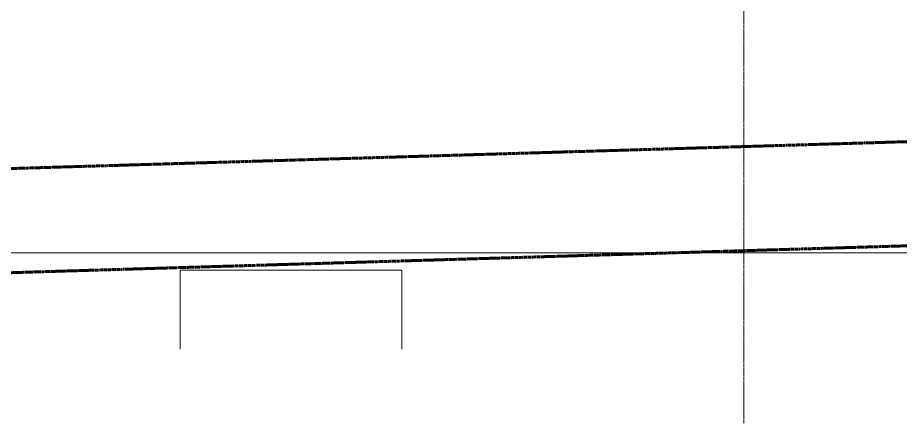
# Model space of a CAD drawing. Header units: inches. Extents: x -4105 to -1989, y 9836 to 11159.
# Drawn here: x -2751.8 to -2446.1, y 9836.2 to 9976.5 of the extents above; entities that cross this region are included whole.
import ezdxf

# ---------------------------------------------------------------- set-up
doc = ezdxf.new("R2010")
doc.units = ezdxf.units.IN
doc.header["$MEASUREMENT"] = 0
doc.linetypes.add('Double Dash 3_8_', pattern=[1, 0.375, -0.125, 0.125, -0.125, 0.125, -0.125])
doc.linetypes.add('Grid Line 1_2_', pattern=[0.875, 0.5, -0.125, 0.125, -0.125])
for name, color, linetype, lineweight in [('0-1', 7, 'Continuous', 5), ('C-PROP-LINE-1', 10, 'Double Dash 3_8_', 60), ('C-TOPO', 7, 'Continuous', 9), ('S-GRID-1', 1, 'Grid Line 1_2_', 9)]:
    doc.layers.add(name, color=color, linetype=linetype, lineweight=lineweight)
doc.layers.add('0-3', color=255, linetype='Continuous', lineweight=5, transparency=1)

# ---------------------------------------------------------------- blocks, each defined once
blk = doc.blocks.new('CTR  - Topography_rvt-1-ENLARGED FLOOR PLAN - 2ND FLOOR PLAN - WEST')
at = {"layer": 'C-TOPO'}
for p, q in [((-2699.65, 9895.19), (-3561.58, 9895.19)), ((-2691.74, 9895.19), (-2699.65, 9895.19)), ((-2678.34, 9895.19), (-2691.74, 9895.19)), ((-2053.88, 9895.19), (-2678.34, 9895.19)), ((-2695.52, 9884.55), (-2695.52, 9889.19)), ((-2695.52, 9889.19), (-2690.96, 9889.19)), ((-2690.96, 9889.19), (-2695.52, 9889.19)), ((-2695.52, 9889.19), (-2695.52, 9884.55)), ((-2690.96, 9889.19), (-2680.19, 9889.19)), ((-2680.19, 9889.19), (-2690.96, 9889.19)), ((-2680.19, 9889.19), (-2618.72, 9889.19)), ((-2618.72, 9889.19), (-2680.19, 9889.19)), ((-2618.72, 9889.19), (-2618.72, 9864.45)), ((-2618.72, 9864.45), (-2618.72, 9889.19)), ((-2695.52, 9864.33), (-2695.52, 9884.55)), ((-2695.52, 9884.55), (-2695.52, 9864.33)), ((-2695.52, 9861.8), (-2695.52, 9864.33)), ((-2695.52, 9864.33), (-2695.52, 9861.8)), ((-2618.72, 9864.45), (-2618.72, 9861.8)), ((-2618.72, 9861.8), (-2618.72, 9864.45))]:
    blk.add_line(p, q, dxfattribs=at)
blk = doc.blocks.new('Family - ___-1878357-ENLARGED FLOOR PLAN - 2ND FLOOR PLAN - WEST')
at = {"layer": 'C-PROP-LINE-1'}
for p, q in [((-3867.12, 9890.98), (-2053.88, 9945.26)), ((-3638.68, 9861.8), (-2053.88, 9909.25))]:
    blk.add_line(p, q, dxfattribs=at)
blk = doc.blocks.new('CTR - 1st Phase - Shell_rvt-1-ENLARGED FLOOR PLAN - 2ND FLOOR PLAN - WEST')
at = {"layer": 'S-GRID-1'}
blk.add_line((-2500.32, 9836.18), (-2500.32, 11126.32), dxfattribs=at)
at = {"layer": '0-3'}
blk.add_blockref('Family - ___-1878357-ENLARGED FLOOR PLAN - 2ND FLOOR PLAN - WEST', (0, 0), dxfattribs=at)

msp = doc.modelspace()

# ---------------------------------------------------------------- block references
at = {"layer": '0-1'}
for name in ['CTR - 1st Phase - Shell_rvt-1-ENLARGED FLOOR PLAN - 2ND FLOOR PLAN - WEST', 'CTR  - Topography_rvt-1-ENLARGED FLOOR PLAN - 2ND FLOOR PLAN - WEST']:
    msp.add_blockref(name, (0, 0), dxfattribs=at)

doc.saveas('drawing.dxf')
